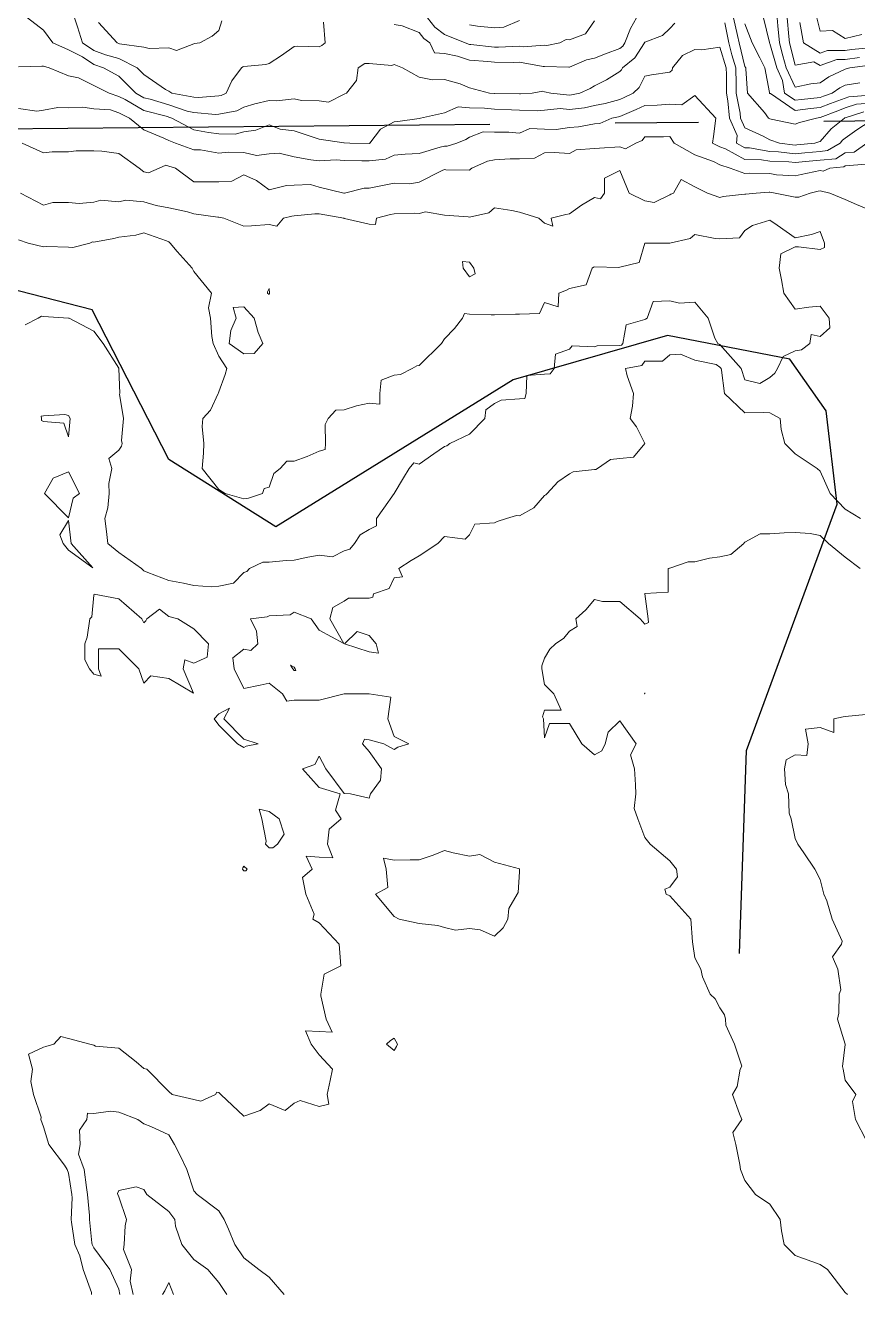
# Model space of a CAD drawing. Extents: x 537850 to 541798, y 6045627 to 6050132.
# Drawn here: x 540312.1 to 540411.8, y 6046656 to 6046808.1 of the extents above; entities that cross this region are included whole.
import ezdxf

# ---------------------------------------------------------------- set-up
doc = ezdxf.new("R2010")
doc.units = 0
doc.header["$LTSCALE"] = 5
doc.linetypes.add('DASHED2', pattern=[9.525, 6.35, -3.175])
doc.linetypes.add('foc-QUARTERLINE', pattern=[33, 25, -3, 2, -3])
doc.layers.add('Contour_Line_Intermediate', color=7, linetype='DASHED2', true_color=0xd9d9d9)
doc.layers.add('Contour_Line_Major', color=7, linetype='Continuous', true_color=0x6b6b6b)
doc.layers.add('L-SECQ', color=8, linetype='foc-QUARTERLINE')
doc.layers.add('T-CREEK', color=160, linetype='Continuous')
doc.styles.add('foc-LtypeFont', font='ARIALN.TTF', dxfattribs={"height": 7.35})
doc.linetypes.add('foc-TOPO-flowdirection-NOLINE', pattern='A,0,[">",foc-LtypeFont,S=0.3,R=0,X=0,Y=-0.945],-20,[">",foc-LtypeFont,S=0.3,R=0,X=0,Y=-0.945],0', length=20)

msp = doc.modelspace()

# ---------------------------------------------------------------- linework, layer by layer
at = {"layer": 'Contour_Line_Intermediate', "linetype": 'Continuous', "lineweight": 13, "flags": 128}
for points, elevation in [([(540347.823, 6046808.516), (540348.014, 6046806.031), (540347.631, 6046805.709), (540347.309, 6046805.567), (540344.691, 6046805.649), (540344.309, 6046805.608), (540342.806, 6046804.535), (540341.309, 6046803.554), (540340.908, 6046803.433), (540338.309, 6046803.228), (540338.172, 6046803.169), (540338.01, 6046803.031), (540336.862, 6046801.478), (540336.166, 6046800.032), (540335.595, 6046799.745), (540335.309, 6046799.69), (540332.866, 6046799.474), (540332.309, 6046799.529), (540329.657, 6046800.032), (540329.309, 6046800.266), (540328.895, 6046800.446), (540326.31, 6046802.25), (540325.504, 6046803.031), (540323.31, 6046804.148), (540321.731, 6046804.61), (540320.31, 6046805.116), (540318.981, 6046806.031), (540318.385, 6046807.956), (540318.018, 6046809.031)], 875.958), ([(540385.338, 6046809.031), (540384.586, 6046807.752), (540383.916, 6046806.031), (540383.678, 6046805.66), (540383.307, 6046805.359), (540381.619, 6046804.719), (540380.307, 6046804.19), (540379.343, 6046803.995), (540377.307, 6046803.125), (540377.228, 6046803.111), (540374.307, 6046803.21), (540374.141, 6046803.198), (540371.307, 6046803.741), (540370.632, 6046803.707), (540368.308, 6046803.735), (540367.519, 6046803.82), (540365.308, 6046803.986), (540363.888, 6046804.451), (540362.308, 6046804.762), (540361.11, 6046804.834), (540360.572, 6046806.031), (540359.855, 6046806.578), (540359.308, 6046807.263), (540357.263, 6046808.076), (540356.308, 6046808.234)], 875.958), ([(540380.307, 6046808.691), (540379.2, 6046807.138), (540377.307, 6046806.392), (540376.889, 6046806.449), (540376.139, 6046806.031), (540374.596, 6046805.742), (540374.307, 6046805.752), (540371.761, 6046805.577), (540371.307, 6046805.664), (540368.803, 6046805.536), (540368.308, 6046805.542), (540365.492, 6046805.847), (540365.308, 6046805.861), (540364.788, 6046806.031), (540362.308, 6046807.041), (540361.179, 6046807.902), (540360.277, 6046809.031)], 876.958), ([(540413.305, 6046798.811), (540411.66, 6046798.677), (540410.306, 6046798.241), (540409.423, 6046797.914), (540407.306, 6046797.082), (540407.26, 6046797.077), (540406.86, 6046797.032), (540404.856, 6046796.482), (540404.306, 6046796.317), (540401.435, 6046796.903), (540401.306, 6046796.945), (540401.146, 6046797.032), (540400.64, 6046797.698), (540398.621, 6046800.032), (540398.419, 6046802.919), (540398.396, 6046803.031), (540398.306, 6046803.224), (540397.596, 6046806.031), (540397.42, 6046806.917), (540396.955, 6046809.031)], 875.958), ([(540412.078, 6046801.259), (540410.306, 6046800.971), (540409.669, 6046800.668), (540408.747, 6046800.032), (540407.696, 6046799.641), (540407.306, 6046799.488), (540405.081, 6046799.256), (540404.306, 6046799.168), (540403.044, 6046800.032), (540402.814, 6046801.523), (540402.12, 6046803.031), (540401.306, 6046805.949), (540401.264, 6046806.031), (540401.237, 6046806.1), (540400.545, 6046809.031)], 877.958), ([(540412.997, 6046803.34), (540410.852, 6046803.031), (540410.424, 6046802.913), (540410.306, 6046802.894), (540408.364, 6046801.973), (540407.306, 6046801.241), (540406.194, 6046801.143), (540404.306, 6046800.741), (540403.252, 6046803.031), (540402.844, 6046804.494), (540402.458, 6046806.031), (540402.236, 6046808.101), (540402.149, 6046809.031)], 878.958), ([(540412.307, 6046807.03), (540410.306, 6046806.557), (540408.795, 6046807.542), (540407.306, 6046807.458), (540406.902, 6046809.031)], 881.958), ([(540335.656, 6046808.685), (540335.309, 6046807.541), (540334.506, 6046806.834), (540333.02, 6046806.031), (540332.38, 6046805.96), (540332.309, 6046805.906), (540330.229, 6046805.111), (540329.309, 6046805.431), (540326.975, 6046805.366), (540326.31, 6046805.508), (540323.419, 6046805.922), (540323.31, 6046805.978), (540323.126, 6046806.031), (540320.876, 6046808.465)], 876.958), ([(540371.307, 6046808.729), (540369.411, 6046807.928), (540368.308, 6046807.854), (540366.282, 6046808.057), (540365.308, 6046808.196)], 877.958), ([(540413.305, 6046799.781), (540410.764, 6046799.573), (540410.306, 6046799.426), (540408.559, 6046798.778), (540407.306, 6046798.285), (540406.171, 6046798.167), (540404.306, 6046797.955), (540401.384, 6046799.954), (540401.306, 6046799.97), (540401.253, 6046800.032), (540401.249, 6046800.089), (540400.669, 6046803.031), (540400.105, 6046804.232), (540399.18, 6046806.031), (540398.306, 6046808.305)], 876.958), ([(540413.305, 6046805.45), (540411.083, 6046805.254), (540410.306, 6046805.143), (540408.21, 6046805.127), (540407.306, 6046804.796), (540405.326, 6046806.031), (540404.874, 6046808.463)], 880.958), ([(540413.305, 6046796.646), (540411.707, 6046795.63), (540410.306, 6046794.626), (540409.976, 6046794.361), (540409.691, 6046794.032), (540408.211, 6046793.126), (540407.306, 6046793.036), (540405.493, 6046792.844), (540404.306, 6046792.737), (540402.338, 6046793), (540401.306, 6046793.03), (540398.87, 6046793.468), (540398.306, 6046793.479), (540397.302, 6046794.032), (540397.38, 6046794.958), (540396.47, 6046797.032), (540396.26, 6046799.078), (540396.077, 6046800.032), (540396.077, 6046802.261), (540396.053, 6046803.031), (540395.306, 6046805.532), (540393.139, 6046805.199), (540392.306, 6046805.251), (540390.827, 6046804.511), (540389.643, 6046803.031), (540389.571, 6046802.767), (540389.307, 6046802.513), (540387.119, 6046802.219), (540386.307, 6046802.033), (540385.63, 6046800.708), (540384.934, 6046800.032), (540383.855, 6046799.483), (540383.307, 6046799.261), (540381.552, 6046798.786), (540380.307, 6046798.53), (540379.096, 6046798.243), (540377.307, 6046798.049), (540376.157, 6046798.181), (540374.307, 6046797.967), (540373.436, 6046797.903), (540371.307, 6046797.984), (540370.342, 6046797.997), (540368.308, 6046798.098), (540367.122, 6046798.217), (540365.308, 6046798.242), (540363.965, 6046798.374), (540362.308, 6046797.656), (540359.442, 6046797.032), (540359.308, 6046796.982), (540356.738, 6046796.602), (540356.308, 6046796.572), (540354.646, 6046795.694), (540353.399, 6046794.032), (540353.338, 6046794.002), (540353.308, 6046794), (540351.003, 6046794.032), (540350.308, 6046794.055), (540350.279, 6046794.061), (540347.309, 6046794.489), (540346.598, 6046794.742), (540344.309, 6046795.505), (540342.651, 6046795.69), (540341.309, 6046796.227), (540339.745, 6046795.595), (540338.309, 6046795.386), (540337.239, 6046795.102), (540335.309, 6046795.133), (540334.048, 6046795.293), (540332.309, 6046795.604), (540329.663, 6046797.032), (540329.309, 6046797.156), (540329.133, 6046797.208), (540326.31, 6046797.932), (540324.1, 6046799.241), (540323.31, 6046799.62), (540322.147, 6046800.032), (540320.31, 6046800.95), (540318.473, 6046801.868), (540317.31, 6046802.108), (540314.975, 6046803.031), (540314.31, 6046803.235), (540314.097, 6046803.244), (540311.31, 6046803.176)], 873.958), ([(540412.909, 6046794.032), (540411.399, 6046792.939), (540410.306, 6046792.852), (540409.177, 6046792.161), (540407.306, 6046791.976), (540406.452, 6046791.885), (540404.306, 6046791.691), (540403.545, 6046791.793), (540401.306, 6046791.858), (540400.299, 6046792.039), (540398.306, 6046792.076), (540395.983, 6046793.355), (540395.306, 6046793.564), (540394.402, 6046794.032), (540394.532, 6046794.806), (540394.832, 6046797.032), (540392.306, 6046799.729), (540390.739, 6046798.599), (540389.307, 6046798.689), (540387.781, 6046798.557), (540386.307, 6046798.552), (540385.298, 6046798.04), (540383.307, 6046797.232), (540383.149, 6046797.189), (540382.383, 6046797.032), (540380.946, 6046796.393), (540380.307, 6046796.354), (540378.359, 6046795.98), (540377.307, 6046795.894), (540375.685, 6046795.654), (540374.307, 6046795.697), (540372.563, 6046795.776), (540371.307, 6046795.206), (540370.01, 6046795.33), (540368.308, 6046795.33), (540366.975, 6046795.365), (540365.308, 6046794.747), (540364.896, 6046794.444), (540363.808, 6046794.032), (540362.661, 6046793.679), (540362.308, 6046793.681), (540361.813, 6046793.537), (540359.308, 6046792.777), (540357.623, 6046792.717), (540356.308, 6046792.593), (540355.251, 6046792.089), (540353.308, 6046791.907), (540352.42, 6046791.92), (540350.308, 6046791.949), (540349.336, 6046792.004), (540347.309, 6046791.888), (540346.312, 6046792.028), (540344.309, 6046792.387), (540342.529, 6046792.812), (540341.309, 6046792.762), (540339.799, 6046792.542), (540338.309, 6046792.911), (540336.405, 6046792.936), (540335.309, 6046792.839), (540333.112, 6046793.229), (540332.309, 6046793.229), (540330.092, 6046794.032), (540329.309, 6046794.341), (540328.703, 6046794.638), (540326.31, 6046795.617), (540324.612, 6046797.032), (540323.31, 6046797.657), (540322.343, 6046797.999), (540320.31, 6046798.151), (540319.022, 6046798.32), (540317.31, 6046798.243), (540316.028, 6046798.314), (540314.31, 6046797.974), (540313.505, 6046797.836), (540311.31, 6046798.195)], 872.958), ([(540412.84, 6046791.497), (540410.306, 6046791.296), (540410.142, 6046791.196), (540408.487, 6046791.032), (540407.657, 6046790.68), (540407.306, 6046790.761), (540405.056, 6046790.282), (540404.306, 6046790.106), (540402.094, 6046790.244), (540401.306, 6046790.37), (540398.896, 6046790.442), (540398.306, 6046790.403), (540396.518, 6046791.032), (540395.306, 6046791.406), (540394.531, 6046791.807), (540392.306, 6046792.612), (540389.822, 6046794.032), (540389.307, 6046794.805), (540388.542, 6046794.796), (540386.307, 6046794.771), (540386.011, 6046794.327), (540385.251, 6046794.032), (540383.999, 6046793.339), (540383.307, 6046793.565), (540380.898, 6046793.441), (540380.307, 6046793.4), (540378.108, 6046793.231), (540377.307, 6046792.793), (540375.453, 6046792.886), (540374.307, 6046792.855), (540373.105, 6046792.234), (540371.307, 6046792.162), (540370.177, 6046792.162), (540368.308, 6046792.012), (540367.491, 6046791.849), (540365.592, 6046791.032), (540365.436, 6046790.904), (540365.308, 6046790.799), (540362.499, 6046790.841), (540362.308, 6046790.873), (540362.032, 6046790.756), (540359.308, 6046789.35), (540358.173, 6046789.167), (540356.308, 6046789.217), (540355.305, 6046789.036), (540353.308, 6046788.609), (540352.715, 6046788.625), (540350.342, 6046788.032), (540350.313, 6046788.027), (540350.308, 6046788.027), (540350.285, 6046788.032), (540347.309, 6046788.765), (540346.283, 6046789.058), (540344.309, 6046788.99), (540343.412, 6046788.928), (540341.309, 6046788.424), (540339.81, 6046789.531), (540338.309, 6046790.215), (540336.854, 6046789.487), (540335.309, 6046789.396), (540333.945, 6046789.396), (540332.309, 6046789.396), (540330.118, 6046791.032), (540329.309, 6046791.245), (540328.969, 6046791.372), (540328.169, 6046791.032), (540326.867, 6046790.474), (540326.31, 6046790.592), (540325.774, 6046791.032), (540323.31, 6046792.793), (540321.269, 6046793.073), (540320.31, 6046793.121), (540318.221, 6046793.121), (540317.31, 6046792.99), (540315.347, 6046792.994), (540314.31, 6046792.877), (540311.74, 6046794.032)], 871.958), ([(540413.305, 6046785.983), (540411.674, 6046786.664), (540410.306, 6046787.258), (540408.482, 6046788.032), (540407.306, 6046788.302), (540407.083, 6046788.255), (540406.13, 6046788.032), (540404.779, 6046787.559), (540404.306, 6046787.531), (540401.926, 6046788.032), (540401.306, 6046788.131), (540401.204, 6046788.134), (540399.645, 6046788.032), (540398.411, 6046787.927), (540398.306, 6046787.921), (540395.717, 6046787.621), (540395.306, 6046787.52), (540393.838, 6046788.032), (540392.306, 6046788.798), (540390.665, 6046789.674), (540389.753, 6046788.032), (540389.412, 6046787.926), (540389.307, 6046787.841), (540387.43, 6046786.909), (540386.307, 6046787.127), (540384.449, 6046788.032), (540383.307, 6046790.745), (540381.499, 6046789.84), (540381.499, 6046788.032), (540380.988, 6046787.351), (540380.307, 6046787.503), (540378.748, 6046786.591), (540377.307, 6046785.565), (540376.848, 6046785.491), (540375.088, 6046785.032), (540375.279, 6046784.06), (540374.307, 6046784.433), (540373.624, 6046785.032), (540371.307, 6046785.754), (540370.373, 6046785.967), (540368.308, 6046786.276), (540367.653, 6046785.687), (540365.308, 6046785.157), (540365.162, 6046785.178), (540362.308, 6046785.407), (540360.068, 6046785.793), (540359.308, 6046785.607), (540358.72, 6046785.62), (540356.308, 6046785.564), (540355.857, 6046785.483), (540354.172, 6046785.032), (540354.061, 6046784.279), (540353.308, 6046784.296), (540350.333, 6046785.007), (540350.308, 6046785.007), (540350.28, 6046785.032), (540347.309, 6046785.549), (540346.803, 6046785.538), (540344.309, 6046785.316), (540344.058, 6046785.283), (540343.031, 6046785.032), (540342.248, 6046784.093), (540341.309, 6046784.261), (540339.223, 6046784.118), (540338.309, 6046784.087), (540335.886, 6046785.032), (540335.309, 6046785.15), (540335.191, 6046785.15), (540332.309, 6046785.546), (540331.546, 6046785.796), (540329.309, 6046786.288), (540327.774, 6046786.567), (540326.31, 6046786.998), (540324.164, 6046787.178), (540323.31, 6046787.009), (540321.168, 6046787.174), (540320.31, 6046786.966), (540318.557, 6046786.785), (540317.31, 6046786.892), (540315.425, 6046786.917), (540314.31, 6046786.606), (540311.559, 6046788.032)], 870.958), ([(540412.134, 6046749.034), (540410.306, 6046750.177), (540408.506, 6046752.034), (540407.306, 6046754.735), (540406.971, 6046755.034), (540404.306, 6046756.787), (540403.1, 6046758.034), (540402.626, 6046759.713), (540402.505, 6046761.033), (540401.306, 6046761.698), (540400.576, 6046761.764), (540398.306, 6046761.718), (540395.863, 6046764.033), (540395.509, 6046766.83), (540395.441, 6046767.033), (540395.306, 6046767.184), (540394.857, 6046767.482), (540392.306, 6046768.021), (540390.596, 6046768.743), (540389.307, 6046768.642), (540388.437, 6046767.903), (540386.307, 6046767.91), (540385.971, 6046767.368), (540384.015, 6046767.033), (540384.217, 6046766.123), (540384.977, 6046764.033), (540384.837, 6046762.503), (540384.544, 6046761.033), (540385.321, 6046760.048), (540386.307, 6046758.04), (540386.316, 6046758.043), (540386.314, 6046758.034), (540386.309, 6046758.031), (540386.307, 6046758.03), (540384.945, 6046756.396), (540383.307, 6046756.232), (540382.218, 6046756.123), (540380.645, 6046755.034), (540380.439, 6046754.902), (540380.307, 6046754.902), (540377.724, 6046754.617), (540377.307, 6046754.408), (540375.916, 6046753.425), (540374.617, 6046752.034), (540374.462, 6046751.879), (540374.307, 6046751.802), (540373.005, 6046750.336), (540371.307, 6046749.375), (540370.953, 6046749.388), (540369.76, 6046749.034), (540368.643, 6046748.699), (540368.308, 6046748.521), (540365.959, 6046748.383), (540365.308, 6046747.081), (540364.793, 6046746.549), (540362.308, 6046746.869), (540361.528, 6046746.034), (540359.308, 6046744.555), (540358.344, 6046743.998), (540356.864, 6046743.034), (540357.281, 6046742.062), (540356.308, 6046741.923), (540355.687, 6046740.655), (540353.811, 6046740.034), (540353.731, 6046739.611), (540353.308, 6046739.502), (540350.841, 6046739.502), (540350.308, 6046739.146), (540348.954, 6046738.389), (540348.586, 6046737.035), (540350.262, 6046734.081), (540347.309, 6046735.664), (540346.369, 6046737.035), (540344.309, 6046737.827), (540343.861, 6046737.482), (540341.309, 6046737.367), (540341.082, 6046737.261), (540339.078, 6046737.035), (540339.79, 6046735.553), (540339.96, 6046734.035), (540339.116, 6046733.228), (540338.309, 6046733.403), (540336.994, 6046732.35), (540337.125, 6046731.035), (540338.309, 6046728.667), (540340.254, 6046729.09), (540341.309, 6046729.318), (540342.913, 6046728.035), (540343.441, 6046727.167), (540344.309, 6046727.284), (540346.558, 6046727.284), (540347.309, 6046727.284), (540350.295, 6046728.022), (540350.308, 6046728.025), (540353.298, 6046728.025), (540353.308, 6046728.026), (540355.904, 6046727.631), (540355.549, 6046725.035), (540356.308, 6046722.912), (540358.06, 6046722.035), (540356.718, 6046721.626), (540356.308, 6046721.342), (540355.058, 6046722.035), (540353.308, 6046722.526), (540352.763, 6046722.581), (540352.49, 6046722.035), (540353.308, 6046721.139), (540354.799, 6046719.035), (540354.647, 6046717.697), (540353.475, 6046716.036), (540353.425, 6046715.919), (540353.308, 6046715.514), (540351.083, 6046716.036), (540350.308, 6046716.101), (540348.106, 6046719.035), (540347.309, 6046720.544), (540346.787, 6046719.557), (540345.311, 6046719.035), (540347.309, 6046716.795), (540349.849, 6046716.036), (540349.268, 6046714.076), (540349.944, 6046713.036), (540348.521, 6046711.823), (540348.326, 6046710.036), (540348.967, 6046708.378), (540347.309, 6046708.445), (540345.764, 6046708.58), (540346.472, 6046707.036), (540345.337, 6046706.007), (540345.698, 6046704.036), (540346.706, 6046701.639), (540346.551, 6046701.036), (540347.309, 6046700.573), (540349.69, 6046698.036), (540349.91, 6046695.435), (540349.092, 6046695.037), (540347.92, 6046694.425), (540347.521, 6046692.037), (540347.515, 6046691.831), (540348.134, 6046689.037), (540348.857, 6046687.488), (540347.309, 6046687.586), (540345.681, 6046687.664), (540346.358, 6046686.037), (540347.309, 6046684.763), (540348.9, 6046683.037), (540348.637, 6046681.709), (540348.257, 6046680.037), (540348.478, 6046678.868), (540347.309, 6046678.563), (540345.03, 6046679.316), (540344.309, 6046678.999), (540343.244, 6046678.102), (540341.309, 6046678.912), (540340.233, 6046678.114), (540338.309, 6046677.439), (540335.537, 6046680.037), (540335.309, 6046680.251), (540335.052, 6046680.294), (540334.883, 6046680.037), (540333.123, 6046679.224), (540332.309, 6046679.408), (540329.713, 6046680.037), (540329.309, 6046680.394), (540326.666, 6046683.037), (540326.31, 6046683.149), (540325.398, 6046683.949), (540323.31, 6046685.571), (540320.518, 6046685.829), (540320.31, 6046685.921), (540319.862, 6046686.037), (540317.31, 6046686.717), (540316.395, 6046686.952), (540315.547, 6046686.037), (540314.585, 6046685.762), (540314.31, 6046685.677), (540312.489, 6046684.858), (540312.984, 6046683.037), (540312.78, 6046681.567), (540313.116, 6046680.037), (540314.04, 6046677.308), (540313.987, 6046677.037), (540314.31, 6046676.151), (540314.929, 6046674.038), (540316.803, 6046671.545), (540317.133, 6046671.038), (540317.31, 6046670.612), (540317.677, 6046668.038), (540317.715, 6046667.633), (540317.607, 6046665.038), (540317.643, 6046664.705), (540318.046, 6046662.038), (540318.668, 6046660.68), (540319.064, 6046659.038), (540320.06, 6046656.288), (540320.043, 6046656.038)], 870.958), ([(540410.604, 6046656.038), (540410.306, 6046656.274), (540408.186, 6046659.038), (540407.306, 6046659.65), (540406.323, 6046660.021), (540404.306, 6046660.744), (540402.985, 6046662.038), (540402.673, 6046663.671), (540402.516, 6046665.038), (540401.306, 6046666.875), (540399.579, 6046668.038), (540398.306, 6046669.705), (540397.79, 6046671.038), (540397.713, 6046671.631), (540397.226, 6046674.038), (540396.864, 6046675.48), (540397.917, 6046677.037), (540397.637, 6046677.707), (540396.829, 6046680.037), (540397.368, 6046680.975), (540397.735, 6046683.037), (540397.945, 6046683.398), (540397.06, 6046686.037), (540396.032, 6046688.311), (540395.963, 6046689.037), (540395.845, 6046689.576), (540395.306, 6046690.387), (540394.756, 6046691.486), (540394.136, 6046692.037), (540393.219, 6046694.124), (540393.04, 6046695.037), (540392.306, 6046696.408), (540392.08, 6046698.036), (540392.028, 6046698.315), (540391.817, 6046701.036), (540389.307, 6046703.817), (540388.889, 6046704.036), (540388.713, 6046704.63), (540389.307, 6046704.845), (540390.248, 6046706.095), (540390.111, 6046707.036), (540389.307, 6046708.002), (540386.943, 6046710.036), (540386.307, 6046710.821), (540385.46, 6046713.036), (540385.032, 6046714.311), (540385.239, 6046716.036), (540385.201, 6046717.141), (540385.076, 6046719.035), (540384.608, 6046720.734), (540385.289, 6046722.035), (540383.307, 6046724.81), (540381.919, 6046723.423), (540381.572, 6046722.035), (540381.147, 6046721.196), (540380.307, 6046720.705), (540378.775, 6046722.035), (540377.307, 6046724.461), (540374.882, 6046724.461), (540374.307, 6046722.74), (540374.18, 6046725.035), (540374.05, 6046725.293), (540374.307, 6046726.061), (540376.281, 6046726.061), (540375.413, 6046728.035), (540374.307, 6046729.141), (540373.973, 6046731.035), (540373.973, 6046731.369), (540374.307, 6046732.297), (540374.959, 6046733.383), (540375.61, 6046734.035), (540376.625, 6046734.717), (540377.307, 6046735.56), (540378.224, 6046736.117), (540378.062, 6046737.035), (540379.263, 6046738.079), (540380.307, 6046739.33), (540381.228, 6046739.113), (540383.307, 6046739.113), (540385.764, 6046737.035), (540386.307, 6046736.365), (540386.742, 6046736.599), (540386.722, 6046737.035), (540386.307, 6046740.021), (540386.3, 6046740.034), (540386.297, 6046740.044), (540386.307, 6046740.039), (540389.122, 6046740.219), (540389.122, 6046743.034), (540389.269, 6046743.072), (540389.307, 6046743.08), (540391.499, 6046743.842), (540392.306, 6046743.866), (540394.061, 6046744.28), (540395.306, 6046744.449), (540396.627, 6046744.714), (540398.163, 6046746.034), (540398.21, 6046746.13), (540398.306, 6046746.197), (540400.13, 6046747.21), (540401.306, 6046747.21), (540403.021, 6046747.319), (540404.306, 6046747.353), (540406.111, 6046747.228), (540407.306, 6046747.011), (540408.313, 6046746.034), (540410.306, 6046744.4), (540412.109, 6046743.034)], 870.958), ([(540412.773, 6046725.568), (540410.306, 6046725.321), (540410.052, 6046725.289), (540408.948, 6046725.035), (540408.948, 6046723.392), (540407.306, 6046724.008), (540405.552, 6046723.789), (540405.871, 6046722.035), (540405.712, 6046720.629), (540404.306, 6046720.706), (540403.228, 6046720.113), (540403.03, 6046719.035), (540403.161, 6046717.18), (540403.516, 6046716.036), (540403.61, 6046713.732), (540403.858, 6046713.036), (540404.306, 6046710.716), (540404.65, 6046710.036), (540405.346, 6046708.995), (540406.676, 6046707.036), (540407.306, 6046705.781), (540407.745, 6046704.036), (540408.122, 6046703.22), (540408.771, 6046701.036), (540409.93, 6046698.412), (540409.873, 6046698.036), (540408.807, 6046696.535), (540409.435, 6046695.037), (540409.783, 6046692.56), (540409.587, 6046692.037), (540409.565, 6046689.778), (540409.395, 6046689.037), (540410.306, 6046686.047), (540410.309, 6046686.037), (540410.311, 6046686.032), (540410.306, 6046686.005), (540409.988, 6046683.355), (540410.051, 6046683.037), (540410.306, 6046681.717), (540411.605, 6046680.037), (540411.176, 6046679.166), (540411.54, 6046677.037), (540412.872, 6046674.471)], 870.958), ([(540343.103, 6046656.038), (540341.309, 6046658.116), (540340.087, 6046659.038), (540338.309, 6046660.451), (540337.234, 6046662.038), (540336.476, 6046663.871), (540335.953, 6046665.038), (540335.309, 6046666.091), (540332.712, 6046668.038), (540332.309, 6046668.485), (540331.46, 6046671.038), (540330.714, 6046672.633), (540329.978, 6046674.038), (540329.309, 6046675.175), (540327.151, 6046676.196), (540326.31, 6046676.512), (540325.61, 6046677.037), (540323.31, 6046677.893), (540322.34, 6046678.007), (540320.31, 6046677.728), (540319.557, 6046677.791), (540319.485, 6046677.037), (540318.606, 6046675.742), (540318.673, 6046674.038), (540318.495, 6046672.852), (540319.152, 6046671.038), (540319.464, 6046668.884), (540319.585, 6046668.038), (540319.815, 6046665.533), (540319.795, 6046665.038), (540320.098, 6046662.25), (540320.13, 6046662.038), (540320.31, 6046661.646), (540322.254, 6046659.038), (540323.31, 6046656.68), (540323.444, 6046656.038)], 871.958), ([(540336.262, 6046656.038), (540335.309, 6046657.473), (540333.968, 6046659.038), (540332.309, 6046660.262), (540330.853, 6046662.038), (540330.125, 6046664.222), (540330.01, 6046665.038), (540329.309, 6046666.008), (540326.67, 6046668.038), (540326.31, 6046668.617), (540325.407, 6046668.941), (540323.31, 6046668.526), (540323.174, 6046668.174), (540323.222, 6046668.038), (540323.31, 6046667.768), (540324.241, 6046665.038), (540324.068, 6046664.28), (540323.972, 6046662.038), (540323.884, 6046661.464), (540324.833, 6046659.038), (540324.689, 6046657.659), (540325.027, 6046656.038)], 872.958), ([(540329.853, 6046656.038), (540329.309, 6046657.472), (540328.837, 6046656.511), (540328.57, 6046656.038)], 873.958)]:
    msp.add_lwpolyline(points, dxfattribs=dict(at, elevation=elevation))
at = {"layer": 'Contour_Line_Intermediate', "linetype": 'Continuous', "lineweight": 13, "elevation": 870.958, "flags": 128}
for points in [[(540365.85, 6046779.033), (540365.308, 6046779.772), (540364.486, 6046779.855), (540364.561, 6046779.033), (540365.308, 6046778.015), (540365.986, 6046778.354), (540365.85, 6046779.033)], [(540317.485, 6046761.033), (540317.31, 6046761.375), (540316.842, 6046761.501), (540314.31, 6046761.335), (540314.03, 6046761.313), (540314.065, 6046761.033), (540314.073, 6046760.796), (540314.31, 6046760.661), (540316.74, 6046760.463), (540317.31, 6046758.823), (540317.485, 6046761.033)], [(540317.862, 6046751.482), (540318.617, 6046752.034), (540317.31, 6046754.648), (540315.451, 6046753.893), (540314.425, 6046752.034), (540317.31, 6046749.126), (540317.862, 6046751.482)], [(540317.6, 6046746.034), (540317.31, 6046748.787), (540316.254, 6046747.09), (540316.64, 6046746.034), (540317.31, 6046745.236), (540320.209, 6046743.136), (540317.6, 6046746.034)], [(540333.912, 6046732.432), (540334.046, 6046734.035), (540332.309, 6046735.803), (540330.37, 6046737.035), (540329.309, 6046737.308), (540328.176, 6046738.168), (540326.664, 6046737.035), (540326.57, 6046736.774), (540326.31, 6046736.521), (540326.062, 6046737.035), (540323.31, 6046739.397), (540320.358, 6046739.986), (540320.31, 6046739.842), (540320.094, 6046737.251), (540319.841, 6046737.035), (540319.532, 6046734.813), (540319.246, 6046734.035), (540319.246, 6046732.099), (540319.826, 6046731.035), (540320.31, 6046730.37), (540321.196, 6046730.148), (540320.901, 6046731.035), (540320.901, 6046733.444), (540323.31, 6046733.444), (540325.734, 6046731.035), (540326.31, 6046729.32), (540327.167, 6046730.177), (540329.309, 6046729.871), (540332.25, 6046728.094), (540331.018, 6046731.035), (540331.242, 6046732.102), (540332.309, 6046731.719), (540333.912, 6046732.432)], [(540354.123, 6046734.035), (540353.308, 6046735.009), (540351.858, 6046735.485), (540350.345, 6046734.035), (540353.308, 6046733.046), (540354.432, 6046732.911), (540354.123, 6046734.035)], [(540344.446, 6046731.035), (540344.309, 6046731.241), (540343.896, 6046731.448), (540344.171, 6046731.035), (540344.309, 6046730.829), (540344.515, 6046730.829), (540344.446, 6046731.035)], [(540386.316, 6046728.026), (540386.322, 6046728.035), (540386.307, 6046728.145), (540386.287, 6046728.055), (540386.279, 6046728.035), (540386.307, 6046728.014), (540386.316, 6046728.026)], [(540338.581, 6046721.763), (540340.023, 6046722.035), (540338.309, 6046722.612), (540335.886, 6046725.035), (540336.575, 6046726.301), (540335.309, 6046725.638), (540334.732, 6046725.035), (540335.309, 6046724.266), (540337.54, 6046722.035), (540338.309, 6046721.601), (540338.581, 6046721.763)], [(540342.527, 6046713.036), (540341.309, 6046713.913), (540340.146, 6046714.198), (540340.449, 6046713.036), (540340.956, 6046710.389), (540340.897, 6046710.036), (540341.309, 6046709.574), (540341.771, 6046709.574), (540342.307, 6046710.036), (540343.109, 6046711.235), (540342.527, 6046713.036)], [(540371.307, 6046707.042), (540371.299, 6046707.044), (540368.308, 6046707.849), (540366.558, 6046708.785), (540365.308, 6046708.596), (540363.368, 6046708.975), (540362.308, 6046709.26), (540360.966, 6046708.694), (540359.308, 6046708.132), (540358.206, 6046708.138), (540356.308, 6046708.091), (540355, 6046708.344), (540355.322, 6046707.036), (540355.531, 6046704.813), (540354.059, 6046704.036), (540356.308, 6046701.348), (540356.915, 6046701.036), (540359.308, 6046700.507), (540361.54, 6046700.268), (540362.308, 6046700.038), (540363.644, 6046699.7), (540365.308, 6046699.909), (540366.607, 6046699.737), (540368.308, 6046699.005), (540369.336, 6046700.008), (540369.908, 6046701.036), (540370.038, 6046702.306), (540371.042, 6046704.036), (540371.135, 6046704.208), (540371.307, 6046706.703), (540371.317, 6046707.026), (540371.321, 6046707.036), (540371.307, 6046707.042)], [(540338.514, 6046706.831), (540338.699, 6046707.036), (540338.309, 6046707.383), (540338.172, 6046707.173), (540338.139, 6046707.036), (540338.309, 6046706.824), (540338.514, 6046706.831)], [(540356.587, 6046685.758), (540356.711, 6046686.037), (540356.308, 6046686.754), (540355.855, 6046686.491), (540355.394, 6046686.037), (540356.308, 6046685.303), (540356.587, 6046685.758)]]:
    msp.add_lwpolyline(points, close=True, dxfattribs=at)
at = {"layer": 'Contour_Line_Major', "linetype": 'Continuous', "lineweight": 15, "flags": 128}
for points, elevation in [([(540389.927, 6046808.411), (540389.307, 6046807.771), (540388.414, 6046806.923), (540386.307, 6046806.123), (540386.273, 6046806.065), (540386.259, 6046806.031), (540385.106, 6046804.232), (540383.625, 6046803.031), (540383.518, 6046802.821), (540383.307, 6046802.616), (540381.73, 6046801.608), (540380.307, 6046800.879), (540379.752, 6046800.587), (540378.522, 6046800.032), (540377.54, 6046799.798), (540377.307, 6046799.773), (540375.059, 6046800.032), (540374.307, 6046800.185), (540374.086, 6046800.252), (540372.818, 6046800.032), (540371.41, 6046799.929), (540371.307, 6046799.932), (540368.368, 6046799.971), (540368.308, 6046799.974), (540367.73, 6046800.032), (540365.308, 6046800.656), (540364.22, 6046801.12), (540362.308, 6046801.67), (540360.89, 6046801.613), (540359.308, 6046801.93), (540357.304, 6046803.031), (540356.308, 6046803.437), (540356, 6046803.34), (540353.308, 6046803.577), (540352.79, 6046803.55), (540351.979, 6046803.031), (540351.794, 6046801.546), (540350.581, 6046800.032), (540350.396, 6046799.944), (540350.308, 6046799.902), (540348.422, 6046798.918), (540347.309, 6046799.094), (540345.191, 6046799.149), (540344.309, 6046799.336), (540342.264, 6046799.076), (540341.309, 6046799.127), (540339.626, 6046798.715), (540338.309, 6046798.32), (540337.451, 6046797.89), (540335.309, 6046797.479), (540334.898, 6046797.443), (540332.309, 6046797.696), (540331.49, 6046797.851), (540329.309, 6046798.62), (540327.063, 6046799.278), (540326.31, 6046799.471), (540325.364, 6046800.032), (540323.31, 6046802.041), (540321.484, 6046803.031), (540320.31, 6046803.449), (540318.967, 6046804.374), (540317.31, 6046805.188), (540315.412, 6046806.031), (540314.31, 6046807.58), (540312.367, 6046809.031)], 874.958), ([(540412.04, 6046804.297), (540410.306, 6046804.048), (540409.296, 6046804.04), (540407.306, 6046803.311), (540406.562, 6046803.775), (540404.306, 6046803.352), (540403.634, 6046806.031), (540403.553, 6046806.784), (540403.344, 6046809.031)], 879.958), ([(540412.557, 6046797.78), (540410.306, 6046797.057), (540410.287, 6046797.05), (540410.239, 6046797.032), (540408.613, 6046795.725), (540407.306, 6046794.213), (540407.164, 6046794.174), (540406.69, 6046794.032), (540404.534, 6046793.803), (540404.306, 6046793.782), (540402.444, 6046794.032), (540401.306, 6046794.403), (540400.496, 6046794.842), (540398.306, 6046795.849), (540397.787, 6046797.032), (540397.728, 6046797.61), (540397.263, 6046800.032), (540397.263, 6046801.075), (540397.203, 6046803.031), (540396.732, 6046804.605), (540396.372, 6046806.031), (540395.893, 6046808.444)], 874.958), ([(540312.098, 6046772.245), (540313.675, 6046773.033), (540314.051, 6046773.292), (540314.31, 6046773.243), (540317.296, 6046773.047), (540317.31, 6046773.044), (540317.364, 6046773.033), (540320.31, 6046771.482), (540321.457, 6046770.033), (540323.31, 6046767.066), (540323.329, 6046767.033), (540323.331, 6046767.012), (540323.453, 6046764.033), (540323.394, 6046763.949), (540323.868, 6046761.033), (540323.656, 6046758.38), (540323.709, 6046758.034), (540323.628, 6046757.715), (540323.31, 6046757.249), (540322.112, 6046756.231), (540322.504, 6046755.034), (540322.111, 6046753.233), (540322.162, 6046752.034), (540322.007, 6046750.336), (540321.651, 6046749.034), (540321.858, 6046747.486), (540322.008, 6046746.034), (540323.31, 6046744.987), (540326.055, 6046743.034), (540326.31, 6046742.773), (540326.776, 6046742.568), (540329.309, 6046741.611), (540331.064, 6046741.28), (540332.309, 6046741.002), (540334.48, 6046740.864), (540335.309, 6046740.946), (540337.049, 6046741.294), (540338.309, 6046742.554), (540338.645, 6046742.698), (540338.976, 6046743.034), (540340.548, 6046743.795), (540341.309, 6046743.799), (540343.351, 6046743.992), (540344.309, 6046744.045), (540345.94, 6046744.402), (540347.309, 6046744.644), (540348.905, 6046744.438), (540350.308, 6046745.162), (540350.976, 6046745.367), (540351.544, 6046746.034), (540352.241, 6046747.102), (540353.308, 6046747.725), (540354.172, 6046748.17), (540354.172, 6046749.034), (540355.055, 6046750.287), (540356.308, 6046752.03), (540356.314, 6046752.028), (540356.315, 6046752.034), (540357.423, 6046753.918), (540358.079, 6046755.034), (540358.634, 6046755.707), (540359.308, 6046755.543), (540361.048, 6046756.774), (540362.308, 6046757.69), (540362.605, 6046757.737), (540362.967, 6046758.034), (540365.308, 6046759.156), (540367.138, 6046761.033), (540367.265, 6046762.076), (540368.308, 6046762.825), (540369.113, 6046763.227), (540371.307, 6046763.374), (540371.927, 6046763.414), (540372.111, 6046764.033), (540372.169, 6046766.172), (540374.307, 6046766.35), (540374.971, 6046766.369), (540375.446, 6046767.033), (540375.599, 6046768.741), (540377.307, 6046769.348), (540377.606, 6046769.734), (540380.307, 6046769.616), (540380.623, 6046769.717), (540383.307, 6046769.768), (540383.533, 6046769.807), (540383.673, 6046770.033), (540384.083, 6046772.257), (540386.307, 6046772.892), (540386.414, 6046772.925), (540386.583, 6046773.033), (540387.309, 6046775.03), (540389.307, 6046775.118), (540390.473, 6046774.866), (540392.306, 6046774.972), (540393.895, 6046773.033), (540394.69, 6046770.65), (540395.073, 6046770.033), (540395.306, 6046769.878), (540397.845, 6046767.033), (540398.306, 6046765.664), (540400.103, 6046765.236), (540401.306, 6046765.957), (540401.874, 6046766.465), (540402.207, 6046767.033), (540402.879, 6046768.46), (540404.306, 6046769.144), (540405.067, 6046769.272), (540406.065, 6046770.033), (540406.242, 6046771.096), (540407.306, 6046770.86), (540408.456, 6046771.882), (540408.392, 6046773.033), (540407.306, 6046774.481), (540405.958, 6046774.381), (540404.306, 6046774.117), (540402.967, 6046776.033), (540402.697, 6046777.641), (540402.403, 6046779.033), (540402.585, 6046780.753), (540404.306, 6046781.601), (540404.737, 6046781.601), (540407.306, 6046781.28), (540407.829, 6046781.509), (540407.829, 6046782.032), (540407.306, 6046783.444), (540406.261, 6046783.077), (540404.306, 6046782.666), (540402.148, 6046784.191), (540401.306, 6046784.79), (540399.2, 6046784.138), (540398.306, 6046783.557), (540397.663, 6046782.675), (540395.306, 6046782.563), (540394.744, 6046782.595), (540392.306, 6046783.072), (540391.739, 6046782.6), (540389.307, 6046782.04), (540389.296, 6046782.043), (540386.307, 6046782.044), (540386.299, 6046782.041), (540386.297, 6046782.032), (540385.632, 6046779.707), (540383.307, 6046779.146), (540383.207, 6046779.132), (540380.307, 6046779.217), (540380.179, 6046779.161), (540379.991, 6046779.033), (540379.29, 6046777.049), (540377.307, 6046776.614), (540376.92, 6046776.42), (540376.029, 6046776.033), (540375.932, 6046774.408), (540374.307, 6046774.929), (540373.711, 6046773.629), (540371.307, 6046773.532), (540370.819, 6046773.521), (540368.308, 6046773.469), (540367.905, 6046773.435), (540365.308, 6046773.532), (540364.735, 6046773.605), (540364.491, 6046773.033), (540363.525, 6046771.815), (540362.308, 6046770.566), (540361.964, 6046770.033), (540359.308, 6046767.377), (540358.992, 6046767.349), (540358.448, 6046767.033), (540357.035, 6046766.306), (540356.308, 6046766.214), (540354.739, 6046765.602), (540354.581, 6046764.033), (540354.581, 6046762.761), (540353.308, 6046762.854), (540351.795, 6046762.546), (540350.308, 6046762.059), (540349.314, 6046762.028), (540348.378, 6046761.033), (540348.024, 6046760.318), (540348.062, 6046758.034), (540348.016, 6046757.326), (540347.309, 6046757.129), (540345.875, 6046756.467), (540344.309, 6046755.908), (540343.434, 6046755.908), (540342.64, 6046755.034), (540341.894, 6046754.448), (540341.309, 6046752.781), (540340.712, 6046752.631), (540340.517, 6046752.034), (540338.847, 6046751.495), (540338.309, 6046751.412), (540336.051, 6046752.034), (540335.309, 6046752.502), (540333.305, 6046755.034), (540333.459, 6046756.884), (540333.505, 6046758.034), (540333.286, 6046760.057), (540333.397, 6046761.033), (540334.303, 6046762.04), (540335.223, 6046764.033), (540335.252, 6046764.091), (540335.309, 6046764.22), (540336.043, 6046766.299), (540336.273, 6046767.033), (540335.309, 6046768.491), (540334.609, 6046770.033), (540334.479, 6046770.863), (540334.294, 6046773.033), (540334.044, 6046774.298), (540334.418, 6046776.033), (540332.309, 6046778.648), (540332.104, 6046779.033), (540330.311, 6046781.031), (540329.483, 6046782.032), (540329.309, 6046782.178), (540329.044, 6046782.298), (540326.31, 6046783.268), (540325.34, 6046783.002), (540323.31, 6046782.739), (540322.731, 6046782.611), (540320.31, 6046782.168), (540320.16, 6046782.182), (540319.864, 6046782.032), (540317.831, 6046781.511), (540317.31, 6046781.568), (540314.688, 6046781.654), (540314.31, 6046781.585), (540312.481, 6046782.032), (540311.31, 6046782.446)], 869.958)]:
    msp.add_lwpolyline(points, dxfattribs=dict(at, elevation=elevation))
at = {"layer": 'Contour_Line_Major', "linetype": 'Continuous', "lineweight": 15, "elevation": 869.958, "flags": 128}
for points in [[(540341.359, 6046776.033), (540341.309, 6046776.619), (540341.129, 6046776.212), (540341.109, 6046776.033), (540341.309, 6046775.875), (540341.364, 6046775.978), (540341.359, 6046776.033)], [(540339.516, 6046773.033), (540338.309, 6046774.424), (540337.003, 6046774.338), (540337.383, 6046773.033), (540336.755, 6046771.587), (540336.541, 6046770.033), (540338.309, 6046768.777), (540339.528, 6046768.814), (540340.576, 6046770.033), (540339.995, 6046771.347), (540339.516, 6046773.033)]]:
    msp.add_lwpolyline(points, close=True, dxfattribs=at)
at = {"layer": 'L-SECQ'}
msp.add_line((540697.744, 6046799.336), (539928.927, 6046792.176), dxfattribs=at)
at = {"layer": 'T-CREEK', "flags": 128}
msp.add_lwpolyline([(540397.649, 6046696.916), (540398.501, 6046721.238), (540409.351, 6046750.747), (540408.021, 6046761.949), (540403.682, 6046768.135), (540389.027, 6046770.967), (540370.558, 6046765.676), (540342.106, 6046748.055), (540329.32, 6046756.129), (540320.109, 6046774.067), (540305.467, 6046777.795), (540290.918, 6046767.449), (540281.954, 6046755.375), (540278.662, 6046723.379), (540274.069, 6046720.037), (540237.886, 6046717.052), (540225.814, 6046706.501), (540223.968, 6046695.488)], dxfattribs=at)
at = {"layer": 'T-CREEK', "linetype": 'foc-TOPO-flowdirection-NOLINE', "flags": 128}
msp.add_lwpolyline([(540397.649, 6046696.916), (540398.501, 6046721.238), (540409.351, 6046750.747), (540408.021, 6046761.949), (540403.682, 6046768.135), (540389.027, 6046770.967), (540370.558, 6046765.676), (540342.106, 6046748.055), (540329.32, 6046756.129), (540320.109, 6046774.067), (540305.467, 6046777.795), (540290.918, 6046767.449), (540281.954, 6046755.375), (540278.662, 6046723.379), (540274.069, 6046720.037), (540237.886, 6046717.052), (540225.814, 6046706.501), (540223.968, 6046695.488)], dxfattribs=at)

doc.saveas('drawing.dxf')
